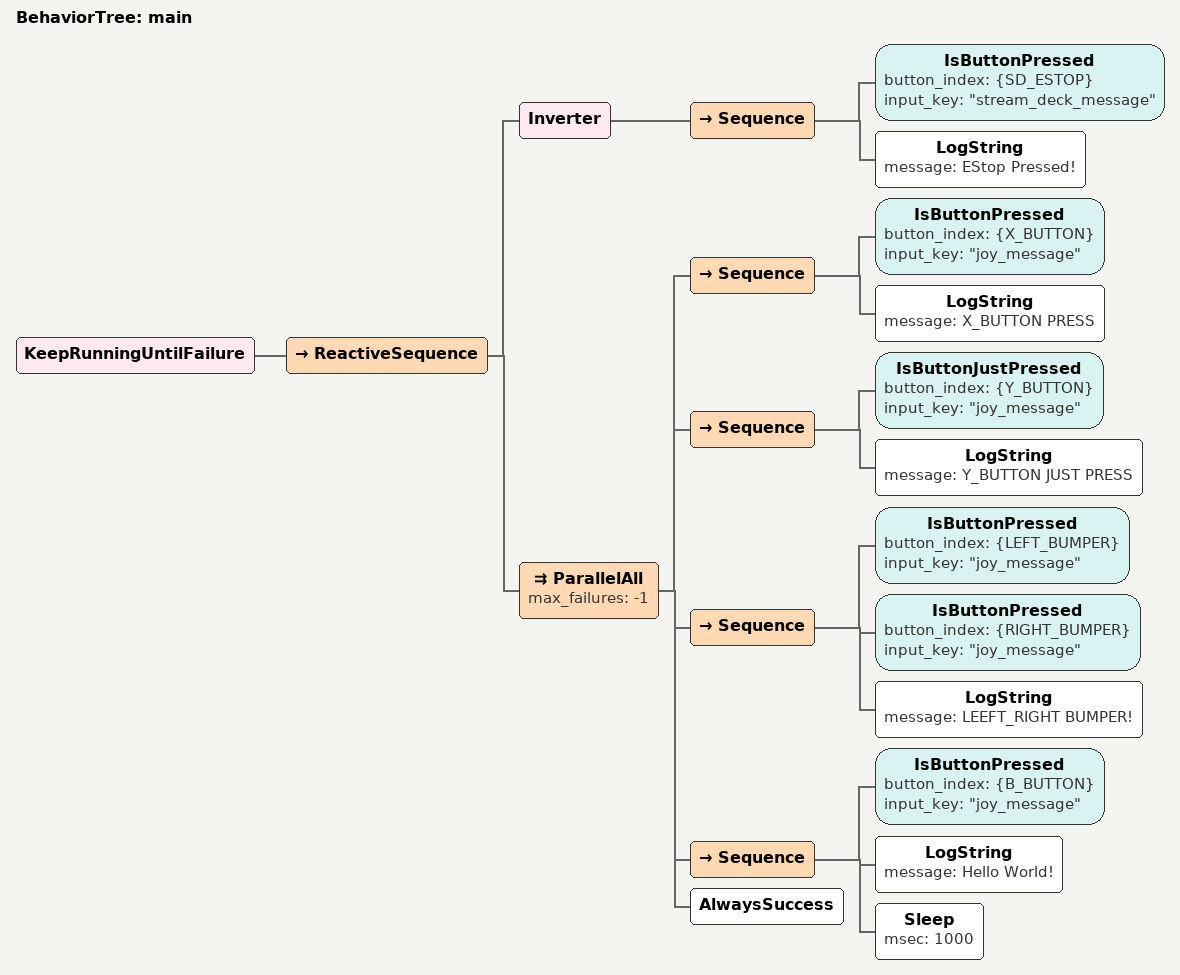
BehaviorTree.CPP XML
<?xml version="1.0" encoding="UTF-8"?>
<root BTCPP_format="4"
      main_tree_to_execute="main">
  <BehaviorTree ID="main">
    <KeepRunningUntilFailure>
      <ReactiveSequence>
        <Inverter>
          <Sequence>
            <IsButtonPressed button_index="{SD_ESTOP}"
                             input_key='"stream_deck_message"'/>
            <LogString message="EStop Pressed!"/>
          </Sequence>
        </Inverter>
        <ParallelAll max_failures="-1">
          <Sequence>
            <IsButtonPressed button_index="{X_BUTTON}"
                             input_key='"joy_message"'/>
            <LogString message="X_BUTTON PRESS"/>
          </Sequence>
          <Sequence>
            <IsButtonJustPressed button_index="{Y_BUTTON}"
                                 input_key='"joy_message"'/>
            <LogString message="Y_BUTTON JUST PRESS"/>
          </Sequence>
          <Sequence>
            <IsButtonPressed button_index="{LEFT_BUMPER}"
                             input_key='"joy_message"'/>
            <IsButtonPressed button_index="{RIGHT_BUMPER}"
                             input_key='"joy_message"'/>
            <LogString message="LEEFT_RIGHT BUMPER!"/>
          </Sequence>
          <Sequence>
            <IsButtonPressed button_index="{B_BUTTON}"
                             input_key='"joy_message"'/>
            <LogString message="Hello World!"/>
            <Sleep msec="1000"/>
          </Sequence>
          <AlwaysSuccess/>
        </ParallelAll>
      </ReactiveSequence>
    </KeepRunningUntilFailure>
  </BehaviorTree>

</root>
